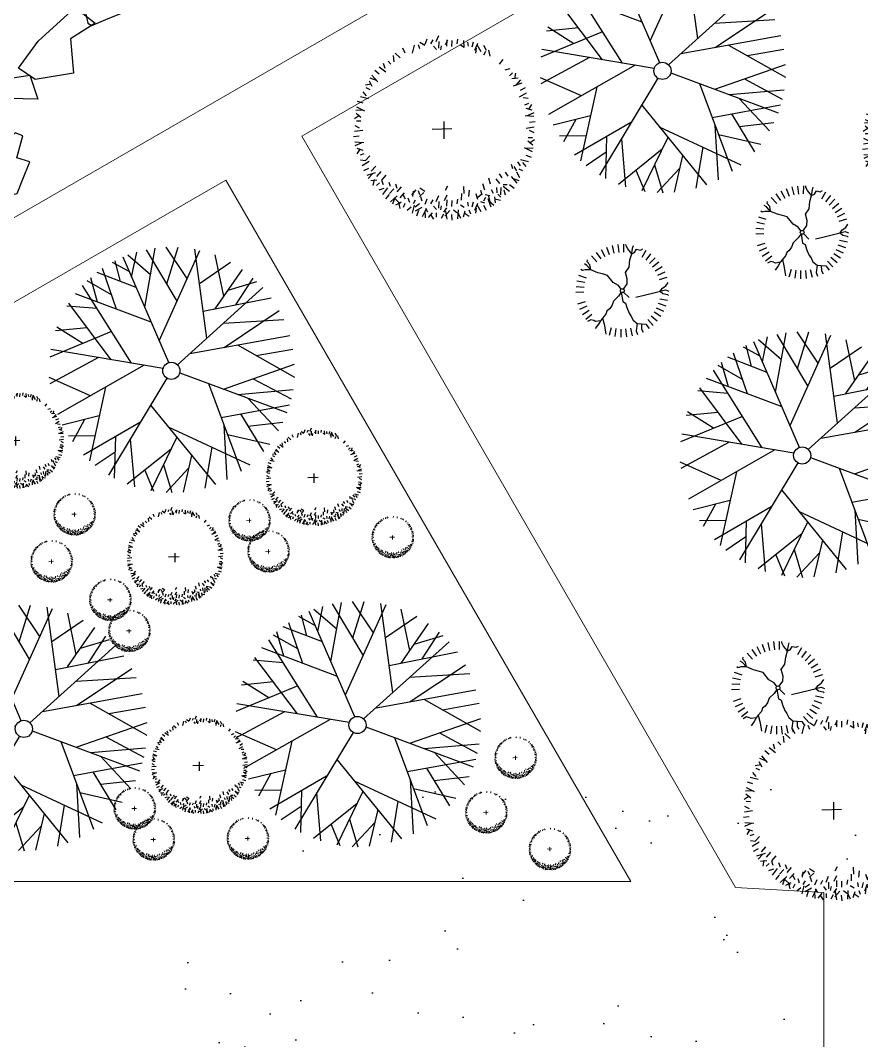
# Model space of a CAD drawing. Header units: millimetres. Extents: x 216896 to 446004, y 63591 to 243769.
# Drawn here: x 386472 to 394280, y 134568 to 144036 of the extents above; entities that cross this region are included whole.
import ezdxf

# ---------------------------------------------------------------- set-up
doc = ezdxf.new("R2010")
doc.units = ezdxf.units.MM
doc.layers.add('green', color=7, linetype='Continuous', true_color=0x45e718)
doc.layers.add('trees', color=7, linetype='Continuous', true_color=0x547000)
doc.layers.add('line pedestr', color=7, linetype='Continuous', lineweight=5, true_color=0x1c1c1c)
doc.layers.add('trees 2', color=7, linetype='Continuous', lineweight=5, true_color=0x91c200)

# ---------------------------------------------------------------- blocks, each defined once
blk = doc.blocks.new('A$C19F01AD3')
at = {"color": 0}
for p, q in [((-0.108, 0.7723), (-0.021, 0.9474)), ((0.0363, 0.7514), (-0.0938, 0.9425)), ((-0.071, 0.5232), (0.1249, 0.9402)), ((0.181, 0.5052), (0.0552, 0.9465)), ((-0.0951, 0.6858), (-0.3546, 0.876)), ((-0.2838, 0.5658), (-0.306, 0.8946)), ((-0.115, 0.8195), (-0.2202, 0.9202)), ((-0.1988, 0.7618), (-0.1968, 0.9257)), ((-0.0031, 0.0658), (-0.1325, 0.9375)), ((0.1385, 0.654), (0.2952, 0.9022)), ((0.301, 0.652), (0.208, 0.9258)), ((-0.2806, 0.1368), (-0.4886, 0.8076)), ((-0.2916, 0.6819), (-0.4443, 0.8332)), ((-0.4103, 0.6563), (-0.4126, 0.8497)), ((-0.03, 0.2473), (0.4513, 0.8357)), ((0.3268, 0.1707), (0.4151, 0.8542)), ((-0.4229, 0.2018), (-0.6254, 0.7049)), ((-0.0528, 0.4005), (-0.5569, 0.7611)), ((0.5367, 0.4481), (0.5546, 0.7713)), ((-0.4267, 0.6081), (-0.6446, 0.6871)), ((0.3812, 0.5917), (0.6555, 0.6877)), ((-0.6028, 0.3777), (-0.7624, 0.5507)), ((0.4472, 0.3719), (0.7276, 0.6108)), ((-0.5373, 0.486), (-0.7796, 0.5255)), ((0.5807, 0.4856), (0.8119, 0.4929)), ((0.6097, 0.3613), (0.7917, 0.5249)), ((-0.365, 0.4089), (-0.8738, 0.3422)), ((-0.0562, 0.0344), (-0.8508, 0.3971)), ((0.0573, 0.0325), (0.8437, 0.4357)), ((0.3536, 0.3779), (0.8849, 0.3435)), ((-0.5139, 0.2433), (-0.9254, 0.1458)), ((0.4811, 0.2498), (0.9352, 0.1575)), ((-0.6488, -0.0235), (-0.9173, 0.1921)), ((0.4377, 0.069), (0.9199, 0.2325)), ((-0.1907, 0.0958), (-0.9302, -0.0968)), ((0.172, 0.0913), (0.9473, 0.0262)), ((-0.5188, 0.0103), (-0.7855, -0.5045)), ((0.542, 0.0602), (0.8997, -0.2902)), ((-0.0477, -0.0455), (-0.672, -0.6476)), ((0.0581, -0.031), (0.7736, -0.5391)), ((0.6596, -0.055), (0.9435, -0.0799)), ((-0.6229, -0.1906), (-0.9163, -0.1848)), ((-0.7388, -0.1883), (-0.8739, -0.3298)), ((-0.222, -0.2136), (0.1006, -0.9308)), ((0.2499, -0.1672), (0.3177, -0.8824)), ((0.3513, -0.2392), (0.9255, -0.1961)), ((0.592, -0.2211), (0.8318, -0.4462)), ((-0.6952, -0.3301), (-0.8913, -0.2802)), ((0.4467, -0.307), (0.8642, -0.3812)), ((-0.3305, -0.3182), (-0.818, -0.4501)), ((-0.5445, -0.3761), (-0.6362, -0.6828)), ((0.5127, -0.3538), (0.6746, -0.6569)), ((-0.4398, -0.4237), (-0.5037, -0.7859)), ((-0.1346, -0.408), (0.3943, -0.8517)), ((0.2761, -0.4442), (0.8082, -0.4868)), ((0.4264, -0.4562), (0.5216, -0.7817)), ((-0.5789, -0.4913), (-0.7533, -0.5512)), ((-0.0916, -0.5036), (-0.3906, -0.8481)), ((0.282, -0.5056), (0.1962, -0.9162)), ((-0.1578, -0.5799), (-0.5512, -0.7532)), ((0.2893, -0.5824), (0.5833, -0.7377)), ((0.4576, -0.5627), (0.7241, -0.6029)), ((-0.393, -0.6835), (-0.3705, -0.8571)), ((-0.2452, -0.6806), (-0.2392, -0.9032)), ((-0.0184, -0.6664), (-0.1536, -0.922)), ((0.1476, -0.6448), (0.0156, -0.9355)), ((-0.0657, -0.756), (-0.2808, -0.8909))]:
    blk.add_line(p, q, dxfattribs=at)
blk.add_circle((0, 0), 0.0659, dxfattribs=at)
blk = doc.blocks.new('arber')
at = {"layer": 'trees 2'}
for p, q in [((-0.0339, 0.1791), (-0.0366, 0.1912)), ((-0.0166, 0.1809), (-0.0127, 0.1912)), ((-0.001, 0.1805), (-0.002, 0.1896)), ((0.0026, 0.1946), (0.0112, 0.1849)), ((-0.1501, 0.0986), (-0.1605, 0.1052)), ((-0.1365, 0.1044), (-0.1519, 0.113)), ((-0.1391, 0.112), (-0.1436, 0.1221)), ((-0.1352, 0.1353), (-0.1223, 0.1346)), ((-0.1277, 0.1228), (-0.1348, 0.1285)), ((-0.1251, 0.1422), (-0.1221, 0.1291)), ((-0.1219, 0.1481), (-0.1095, 0.1393)), ((-0.1075, 0.1347), (-0.1159, 0.152)), ((-0.1, 0.1504), (-0.1071, 0.1605)), ((-0.0852, 0.1506), (-0.0962, 0.1644)), ((-0.0847, 0.1586), (-0.085, 0.1696)), ((-0.0701, 0.1643), (-0.0745, 0.1723)), ((-0.0603, 0.1811), (-0.0625, 0.1679)), ((-0.055, 0.1854), (-0.0469, 0.1725)), ((0.0548, 0.1754), (0.0623, 0.1834)), ((0.0947, 0.1733), (0.0913, 0.1585)), ((0.1186, 0.143), (0.1287, 0.1475)), ((0.1294, 0.1316), (0.1352, 0.1387)), ((0.1419, 0.1391), (0.1412, 0.1262)), ((0.1571, 0.1039), (0.1672, 0.111)), ((-0.1907, -0.004), (-0.181, 0.0046)), ((-0.1903, 0.0144), (-0.1754, 0.017)), ((-0.1707, 0.0151), (-0.1889, 0.0214)), ((-0.1765, 0.0316), (-0.1887, 0.0337)), ((-0.1884, 0.0079), (-0.177, 0.0008)), ((-0.1661, 0.0421), (-0.1837, 0.0441)), ((-0.1715, 0.0482), (-0.1795, 0.0557)), ((-0.1768, 0.0711), (-0.1646, 0.0754)), ((-0.1651, 0.0625), (-0.1739, 0.065)), ((-0.1701, 0.0813), (-0.1623, 0.0704)), ((-0.1694, 0.0881), (-0.1546, 0.0847)), ((-0.151, 0.0812), (-0.1654, 0.0939)), ((0.0208, -0.0049), (-0.0208, 0.0049)), ((0.0081, 0.0149), (-0.0015, -0.0208)), ((0.1652, 0.0886), (0.1762, 0.0889)), ((0.1709, 0.074), (0.1789, 0.0784)), ((0.1741, 0.0507), (0.1933, 0.0519)), ((0.1878, 0.0642), (0.1745, 0.0664)), ((0.192, 0.0589), (0.1792, 0.0508)), ((0.1852, 0.0761), (0.1796, 0.0644)), ((0.1802, 0.0241), (0.1973, 0.029)), ((0.1858, 0.0378), (0.1978, 0.0405)), ((0.1871, 0.0049), (0.1962, 0.0059)), ((0.1875, 0.0205), (0.1978, 0.0166)), ((0.2012, 0.0013), (0.1915, -0.0073)), ((-0.177, -0.0232), (-0.1873, -0.0193)), ((-0.1752, -0.0405), (-0.1873, -0.0432)), ((-0.1697, -0.0268), (-0.1868, -0.0317)), ((-0.1766, -0.0076), (-0.1857, -0.0086)), ((-0.1636, -0.0535), (-0.1828, -0.0547)), ((-0.1815, -0.0616), (-0.1686, -0.0536)), ((-0.1654, -0.0151), (-0.1773, -0.0228)), ((-0.1772, -0.0669), (-0.164, -0.0691)), ((-0.1747, -0.0788), (-0.1691, -0.0672)), ((-0.159, -0.04), (-0.1709, -0.0477)), ((-0.1604, -0.0767), (-0.1684, -0.0811)), ((-0.1547, -0.0913), (-0.1657, -0.0916)), ((-0.1514, -0.0543), (-0.1633, -0.0621)), ((-0.1467, -0.0918), (-0.1605, -0.1028)), ((-0.1427, -0.0648), (-0.1546, -0.0726)), ((-0.1546, -0.0726), (-0.1539, -0.0823)), ((-0.1403, -0.0805), (-0.1397, -0.0902)), ((-0.1276, -0.088), (-0.1269, -0.0977)), ((0.1615, -0.0839), (0.1759, -0.0966)), ((0.1799, -0.0908), (0.1651, -0.0874)), ((0.1807, -0.0841), (0.1728, -0.0731)), ((0.1873, -0.0739), (0.1751, -0.0781)), ((0.1756, -0.0652), (0.1844, -0.0678)), ((0.1767, -0.0448), (0.1943, -0.0468)), ((0.1812, -0.0178), (0.1994, -0.0241)), ((0.182, -0.0509), (0.19, -0.0584)), ((0.2009, -0.0171), (0.1859, -0.0197)), ((0.187, -0.0343), (0.1992, -0.0364)), ((0.1989, -0.0106), (0.1875, -0.0035)), ((-0.1465, -0.1066), (-0.1566, -0.1137)), ((-0.1308, -0.1141), (-0.1481, -0.1226)), ((-0.1334, -0.0974), (-0.1453, -0.1051)), ((-0.1442, -0.1285), (-0.1354, -0.1161)), ((-0.1383, -0.1318), (-0.1252, -0.1287)), ((-0.1314, -0.1418), (-0.1307, -0.1289)), ((-0.1171, -0.0976), (-0.129, -0.1054)), ((-0.1144, -0.112), (-0.1263, -0.1197)), ((-0.1189, -0.1343), (-0.1246, -0.1415)), ((-0.1081, -0.1457), (-0.1182, -0.1502)), ((-0.1095, -0.1242), (-0.1088, -0.134)), ((-0.1005, -0.1431), (-0.1091, -0.1586)), ((-0.0955, -0.1334), (-0.1022, -0.1398)), ((-0.0859, -0.1524), (-0.1017, -0.1564)), ((-0.0947, -0.1567), (-0.1013, -0.1671)), ((-0.0882, -0.1122), (-0.1001, -0.1199)), ((-0.0884, -0.1435), (-0.0993, -0.1474)), ((-0.0773, -0.1576), (-0.09, -0.172)), ((-0.0728, -0.1218), (-0.0843, -0.1282)), ((-0.0842, -0.176), (-0.0808, -0.1612)), ((-0.0828, -0.1287), (-0.0821, -0.1384)), ((-0.0786, -0.1557), (-0.076, -0.1646)), ((-0.0704, -0.1374), (-0.0781, -0.1477)), ((-0.0774, -0.1768), (-0.0665, -0.1689)), ((-0.0672, -0.1834), (-0.0715, -0.1712)), ((-0.0585, -0.142), (-0.0655, -0.1497)), ((-0.0586, -0.1717), (-0.0611, -0.1805)), ((-0.0605, -0.1556), (-0.0565, -0.1645)), ((-0.0446, -0.137), (-0.0531, -0.1483)), ((-0.0443, -0.1781), (-0.0518, -0.1861)), ((-0.047, -0.1492), (-0.0511, -0.1628)), ((-0.0442, -0.1594), (-0.0483, -0.1677)), ((-0.0341, -0.1665), (-0.043, -0.1739)), ((-0.0287, -0.174), (-0.0422, -0.1831)), ((-0.0382, -0.1728), (-0.0402, -0.1904)), ((-0.0268, -0.1407), (-0.0355, -0.1507)), ((-0.0291, -0.1499), (-0.0333, -0.1635)), ((-0.0277, -0.1831), (-0.0298, -0.1953)), ((-0.0192, -0.1546), (-0.0229, -0.1668)), ((-0.0207, -0.1746), (-0.0152, -0.1821)), ((-0.0112, -0.1773), (-0.0175, -0.1955)), ((-0.0105, -0.197), (-0.0131, -0.182)), ((-0.0065, -0.1548), (-0.0104, -0.1644)), ((-0.004, -0.195), (0.0031, -0.1836)), ((-0.0037, -0.1682), (0.0031, -0.1753)), ((0.0079, -0.1973), (-0.0007, -0.1876)), ((0.0049, -0.1453), (0.0007, -0.1589)), ((0.0115, -0.1832), (0.0125, -0.1923)), ((0.0129, -0.1663), (0.0119, -0.1755)), ((0.0229, -0.1428), (0.0182, -0.1551)), ((0.0248, -0.1695), (0.019, -0.1795)), ((0.0325, -0.1746), (0.0229, -0.1878)), ((0.0271, -0.1836), (0.0232, -0.1939)), ((0.0307, -0.1763), (0.0356, -0.1934)), ((0.0347, -0.1532), (0.0354, -0.166)), ((0.0402, -0.1725), (0.0479, -0.1777)), ((0.0444, -0.1819), (0.0471, -0.1939)), ((0.0468, -0.1491), (0.0464, -0.1594)), ((0.054, -0.1607), (0.0628, -0.165)), ((0.0542, -0.1363), (0.0549, -0.1505)), ((0.0574, -0.1702), (0.0586, -0.1894)), ((0.0655, -0.1881), (0.0575, -0.1753)), ((0.0689, -0.1533), (0.0712, -0.1622)), ((0.0702, -0.1277), (0.07, -0.1409)), ((0.0708, -0.1839), (0.073, -0.1706)), ((0.0827, -0.1813), (0.0711, -0.1757)), ((0.0812, -0.1521), (0.0792, -0.1635)), ((0.0806, -0.167), (0.085, -0.175)), ((0.085, -0.1335), (0.09, -0.1452)), ((0.0902, -0.1544), (0.0857, -0.17)), ((0.0948, -0.1255), (0.098, -0.1354)), ((0.0952, -0.1613), (0.0955, -0.1723)), ((0.0957, -0.1533), (0.1067, -0.1672)), ((0.0967, -0.1497), (0.1057, -0.1519)), ((0.1081, -0.1249), (0.1113, -0.1348)), ((0.1105, -0.1532), (0.1176, -0.1633)), ((0.118, -0.1374), (0.1265, -0.1547)), ((0.1324, -0.1508), (0.12, -0.1421)), ((0.1248, -0.1119), (0.1255, -0.1217)), ((0.1295, -0.1184), (0.1327, -0.1283)), ((0.1357, -0.1449), (0.1326, -0.1318)), ((0.1457, -0.138), (0.1328, -0.1373)), ((0.1382, -0.1255), (0.1454, -0.1313)), ((0.1399, -0.1102), (0.1431, -0.1201)), ((0.147, -0.1071), (0.1625, -0.1157)), ((0.1496, -0.1147), (0.1541, -0.1248)), ((0.1606, -0.1013), (0.171, -0.1079))]:
    blk.add_line(p, q, dxfattribs=at)
blk = doc.blocks.new('arbor2')
at = {"color": 0}
for p, q in [((-0.1458, 0.4137), (-0.1508, 0.3835)), ((-0.1338, 0.4234), (-0.1154, 0.3942)), ((-0.0858, 0.4092), (-0.0919, 0.4366)), ((-0.0337, 0.4362), (-0.0532, 0.4009)), ((-0.0109, 0.4122), (-0.0132, 0.4328)), ((-0.0029, 0.4442), (0.0167, 0.4223)), ((0.0347, 0.449), (0.0173, 0.4257)), ((0.0617, 0.4386), (0.0458, 0.4212)), ((0.0573, 0.4078), (0.0663, 0.3875)), ((0.0933, 0.45), (0.0739, 0.4243)), ((0.0879, 0.4222), (0.0785, 0.3914)), ((0.1157, 0.4006), (0.1329, 0.4188)), ((0.1285, 0.4207), (0.1191, 0.3898)), ((0.151, 0.41), (0.1426, 0.3821)), ((0.1799, 0.4095), (0.171, 0.3876)), ((-0.236, 0.3439), (-0.2521, 0.3669)), ((-0.2024, 0.3442), (-0.2274, 0.3757)), ((-0.2012, 0.3625), (-0.2019, 0.3875)), ((-0.168, 0.3753), (-0.178, 0.3935)), ((0.0942, 0.399), (0.085, 0.3801)), ((0.1863, 0.379), (0.2017, 0.363)), ((0.2064, 0.3959), (0.1988, 0.3623)), ((0.224, 0.3833), (0.2218, 0.3625)), ((0.2511, 0.3761), (0.2379, 0.3535)), ((0.2685, 0.3644), (0.2468, 0.3344)), ((0.2644, 0.3606), (0.2755, 0.3218)), ((-0.3159, 0.3095), (-0.2866, 0.3078)), ((-0.2931, 0.3251), (-0.2862, 0.2953)), ((-0.2858, 0.3386), (-0.2576, 0.3187)), ((-0.253, 0.3081), (-0.2722, 0.3474)), ((0.2563, 0.3441), (0.2475, 0.3207)), ((0.2854, 0.3011), (0.2984, 0.3174)), ((0.2956, 0.348), (0.3018, 0.3206)), ((0.3137, 0.3181), (0.3121, 0.2887)), ((-0.3188, 0.2393), (-0.3541, 0.2588)), ((-0.3248, 0.2566), (-0.335, 0.2794)), ((-0.299, 0.2812), (-0.3152, 0.2941)), ((0.3481, 0.2381), (0.3711, 0.2543)), ((-0.3938, 0.2022), (-0.3601, 0.1945)), ((-0.3518, 0.1866), (-0.3846, 0.2155)), ((-0.3498, 0.2261), (-0.3735, 0.2411)), ((0.3667, 0.2034), (0.3918, 0.2041)), ((-0.4105, 0.1637), (-0.3827, 0.1734)), ((-0.3954, 0.1869), (-0.3776, 0.162)), ((0.3796, 0.1701), (0.3978, 0.1802)), ((0.4179, 0.1479), (0.3878, 0.1529)), ((0.4122, 0.175), (0.3995, 0.1485)), ((-0.3863, 0.0977), (-0.4263, 0.1023)), ((-0.3984, 0.1115), (-0.4166, 0.1287)), ((-0.384, 0.1441), (-0.4039, 0.1498)), ((0.3869, 0.1173), (0.4305, 0.1201)), ((0.4276, 0.136), (0.3984, 0.1176)), ((-0.3966, 0.0364), (-0.438, 0.0506)), ((-0.4098, 0.0738), (-0.4375, 0.0785)), ((0.4008, 0.0568), (0.4396, 0.0679)), ((0.4134, 0.0879), (0.4408, 0.0941)), ((-0.442, -0.0071), (-0.4201, 0.0125)), ((-0.4413, 0.0348), (-0.4073, 0.0406)), ((-0.4369, 0.02), (-0.411, 0.0039)), ((0.0385, -0.0091), (-0.056, 0.0132)), ((0.0096, 0.0359), (-0.0121, -0.0451)), ((0.4164, 0.0131), (0.4371, 0.0154)), ((0.4173, 0.0487), (0.4407, 0.0398)), ((0.4484, 0.005), (0.4265, -0.0145)), ((-0.4109, -0.0507), (-0.4343, -0.0419)), ((-0.41, -0.0152), (-0.4307, -0.0174)), ((-0.3846, -0.0322), (-0.4117, -0.0497)), ((0.403, -0.0385), (0.4444, -0.0527)), ((0.4477, -0.0369), (0.4137, -0.0427)), ((0.4433, -0.0221), (0.4174, -0.006)), ((-0.407, -0.09), (-0.4344, -0.0962)), ((-0.3944, -0.0588), (-0.4332, -0.0699)), ((-0.37, -0.0888), (-0.3971, -0.1064)), ((0.3927, -0.0998), (0.4327, -0.1044)), ((0.4162, -0.0758), (0.4439, -0.0806)), ((-0.3805, -0.1194), (-0.4241, -0.1222)), ((-0.4212, -0.138), (-0.392, -0.1196)), ((-0.4115, -0.15), (-0.3814, -0.155)), ((-0.3527, -0.1214), (-0.3797, -0.139)), ((-0.333, -0.1453), (-0.3601, -0.1628)), ((0.3904, -0.1461), (0.4103, -0.1519)), ((0.4048, -0.1136), (0.423, -0.1307)), ((-0.4058, -0.177), (-0.3931, -0.1506)), ((-0.3732, -0.1722), (-0.3914, -0.1822)), ((-0.3601, -0.1628), (-0.3586, -0.185)), ((-0.3277, -0.1808), (-0.3262, -0.203)), ((-0.2987, -0.1979), (-0.2972, -0.22)), ((0.3582, -0.1886), (0.391, -0.2176)), ((0.4002, -0.2043), (0.3665, -0.1966)), ((0.4018, -0.1889), (0.384, -0.1641)), ((0.4169, -0.1658), (0.3891, -0.1755)), ((-0.3603, -0.2054), (-0.3854, -0.2062)), ((-0.342, -0.2066), (-0.3736, -0.2317)), ((-0.3417, -0.2402), (-0.3647, -0.2564)), ((-0.3119, -0.2192), (-0.3389, -0.2368)), ((-0.2748, -0.2198), (-0.3019, -0.2374)), ((-0.1885, -0.2484), (-0.1689, -0.2704)), ((0.3091, -0.2484), (0.3163, -0.2709)), ((0.3252, -0.2413), (0.3605, -0.2609)), ((0.3562, -0.2282), (0.3799, -0.2432)), ((-0.306, -0.2572), (-0.3453, -0.2765)), ((-0.3365, -0.29), (-0.3165, -0.2618)), ((-0.3229, -0.2974), (-0.2932, -0.2904)), ((-0.3194, -0.2693), (-0.301, -0.2985)), ((-0.3073, -0.3202), (-0.3057, -0.2908)), ((-0.2687, -0.2525), (-0.2957, -0.27)), ((-0.2713, -0.2835), (-0.2775, -0.2561)), ((-0.2575, -0.2803), (-0.256, -0.3024)), ((-0.2092, -0.2529), (-0.2363, -0.2705)), ((-0.2321, -0.2796), (-0.2232, -0.2562)), ((-0.1741, -0.2747), (-0.2004, -0.2894)), ((-0.1965, -0.2804), (-0.1988, -0.2598)), ((-0.1969, -0.2903), (-0.1954, -0.3124)), ((-0.0699, -0.2921), (-0.0527, -0.2739)), ((0.0208, -0.2967), (0.0132, -0.3304)), ((0.1508, -0.2882), (0.1504, -0.3182)), ((0.2068, -0.2831), (0.214, -0.3055)), ((0.2369, -0.2818), (0.2441, -0.3043)), ((0.2749, -0.2523), (0.2764, -0.2744)), ((0.2856, -0.2669), (0.2928, -0.2894)), ((0.2995, -0.3272), (0.2926, -0.2974)), ((0.3054, -0.2832), (0.3216, -0.2962)), ((0.3312, -0.2587), (0.3414, -0.2815)), ((-0.279, -0.3032), (-0.292, -0.3194)), ((-0.2545, -0.329), (-0.2773, -0.3393)), ((-0.2371, -0.3231), (-0.2566, -0.3583)), ((-0.2259, -0.3012), (-0.241, -0.3157)), ((-0.2039, -0.3443), (-0.2399, -0.3533)), ((-0.2097, -0.3241), (-0.2344, -0.333)), ((-0.1688, -0.3103), (-0.1862, -0.3335)), ((-0.1418, -0.3206), (-0.1576, -0.3381)), ((-0.1101, -0.3092), (-0.1295, -0.335)), ((-0.1155, -0.337), (-0.1249, -0.3678)), ((-0.0697, -0.3177), (-0.0893, -0.3405)), ((-0.075, -0.3386), (-0.0844, -0.3694)), ((-0.0525, -0.3493), (-0.0609, -0.3771)), ((-0.0235, -0.3498), (-0.0325, -0.3716)), ((0.0023, -0.3282), (-0.0072, -0.3591)), ((0.0432, -0.3224), (0.0325, -0.3505)), ((0.0702, -0.3462), (0.0718, -0.3752)), ((0.0975, -0.3367), (0.0966, -0.3603)), ((0.1144, -0.3076), (0.1161, -0.3399)), ((0.1479, -0.3462), (0.153, -0.3666)), ((0.1758, -0.3437), (0.1712, -0.3695)), ((0.1843, -0.3013), (0.1958, -0.328)), ((0.1962, -0.3488), (0.186, -0.3844)), ((0.2088, -0.3463), (0.2338, -0.3778)), ((0.211, -0.3382), (0.2314, -0.3432)), ((0.2424, -0.346), (0.2586, -0.3689)), ((0.2594, -0.3102), (0.2786, -0.3495)), ((0.2922, -0.3407), (0.264, -0.3208)), ((-0.224, -0.354), (-0.239, -0.3777)), ((-0.1844, -0.356), (-0.2133, -0.3889)), ((-0.2, -0.398), (-0.1924, -0.3643)), ((-0.1873, -0.3518), (-0.1816, -0.372)), ((-0.1847, -0.3996), (-0.1599, -0.3818)), ((-0.1616, -0.4147), (-0.1713, -0.387)), ((-0.1419, -0.3882), (-0.1477, -0.4082)), ((-0.1461, -0.3515), (-0.1371, -0.3717)), ((-0.1093, -0.3603), (-0.1184, -0.3791)), ((-0.0862, -0.3763), (-0.1064, -0.3931)), ((-0.0739, -0.3933), (-0.1046, -0.414)), ((-0.0956, -0.3905), (-0.1001, -0.4305)), ((-0.0557, -0.3947), (-0.0434, -0.4117)), ((-0.0343, -0.4008), (-0.0484, -0.4422)), ((-0.0171, -0.3802), (-0.0017, -0.3962)), ((0.0205, -0.3759), (0.0184, -0.3968)), ((0.0477, -0.3831), (0.0345, -0.4058)), ((0.0651, -0.3948), (0.0433, -0.4248)), ((0.061, -0.3987), (0.0721, -0.4374)), ((0.0753, -0.3657), (0.0981, -0.3554)), ((0.0826, -0.3899), (0.1, -0.4017)), ((0.0998, -0.3915), (0.1128, -0.3753)), ((0.114, -0.3632), (0.1339, -0.3729)), ((0.1216, -0.3847), (0.1243, -0.4284)), ((0.1402, -0.4254), (0.1218, -0.3962)), ((0.1281, -0.3745), (0.1265, -0.4039)), ((0.1522, -0.4157), (0.1572, -0.3856)), ((0.1792, -0.41), (0.1527, -0.3973)), ((0.1744, -0.3774), (0.1844, -0.3956)), ((0.2076, -0.3646), (0.2083, -0.3896)), ((-0.1093, -0.4026), (-0.1265, -0.4208)), ((-0.0716, -0.4141), (-0.0764, -0.4417)), ((-0.0327, -0.4456), (-0.0385, -0.4115)), ((-0.0179, -0.4412), (-0.0017, -0.4152)), ((0.0093, -0.4463), (-0.0103, -0.4243)), ((0.0173, -0.4143), (0.0196, -0.4349)), ((0.0529, -0.4151), (0.044, -0.4385)), ((0.0922, -0.4112), (0.0983, -0.4386))]:
    blk.add_line(p, q, dxfattribs=at)
blk = doc.blocks.new('BRANCHO1', base_point=(16.66, 36.12))
for p, q in [((16.573, 36.1498), (16.6363, 36.2083)), ((16.6363, 36.2083), (16.6707, 36.1837)), ((16.7024, 36.1683), (16.6909, 36.2022)), ((16.6909, 36.2022), (16.7311, 36.2022)), ((16.7311, 36.2022), (16.7283, 36.1621)), ((16.6707, 36.1837), (16.619, 36.1683)), ((16.619, 36.1683), (16.6449, 36.1344)), ((16.6622, 36.1529), (16.7024, 36.1683)), ((16.7283, 36.1621), (16.688, 36.1375)), ((16.5817, 36.1159), (16.573, 36.1498)), ((16.6449, 36.1344), (16.6622, 36.1529)), ((16.5989, 36.1313), (16.5817, 36.1159)), ((16.6219, 36.1344), (16.5989, 36.1313)), ((16.642, 36.1067), (16.6219, 36.1344)), ((16.688, 36.1375), (16.688, 36.1005)), ((16.6851, 36.0944), (16.642, 36.1067)), ((16.688, 36.1005), (16.6851, 36.0944))]:
    blk.add_line(p, q)
blk = doc.blocks.new('BRANCHO2', base_point=(16.83, 36.07))
for p, q in [((16.7826, 36.0972), (16.8244, 36.1012)), ((16.7857, 36.0721), (16.7826, 36.0972)), ((16.8244, 36.1012), (16.8867, 36.0942)), ((16.8867, 36.0942), (16.8887, 36.0624)), ((16.8235, 36.041), (16.7857, 36.0721)), ((16.8534, 36.0726), (16.8235, 36.041)), ((16.8887, 36.0624), (16.8534, 36.0726))]:
    blk.add_line(p, q)
blk = doc.blocks.new('BRANCHO3', base_point=(16.71, 35.96))
for p, q in [((16.6899, 36.0349), (16.6698, 36.0256)), ((16.6956, 36.0318), (16.6899, 36.0349)), ((16.6927, 36.0165), (16.6956, 36.0318)), ((16.7301, 36.0288), (16.71, 36.0165)), ((16.7387, 36.0226), (16.7301, 36.0288)), ((16.6698, 36.0256), (16.687, 36.001)), ((16.71, 36.0165), (16.6927, 36.0165)), ((16.7243, 35.9979), (16.7387, 36.0226)), ((16.687, 36.001), (16.7014, 35.9918)), ((16.6554, 35.9949), (16.6554, 35.9795)), ((16.6841, 35.9887), (16.6554, 35.9949)), ((16.7014, 35.9918), (16.6841, 35.9887)), ((16.7387, 35.9887), (16.7243, 35.9979)), ((16.7243, 35.9702), (16.7387, 35.9887)), ((16.6554, 35.9795), (16.6812, 35.9733)), ((16.6812, 35.9733), (16.6927, 35.9702)), ((16.6927, 35.9702), (16.7071, 35.9548)), ((16.7128, 35.9548), (16.7243, 35.9702)), ((16.7071, 35.9548), (16.7128, 35.9548))]:
    blk.add_line(p, q)
blk = doc.blocks.new('A$C1C0644A9')
at = {"color": 0, "linetype": 'ByBlock', "xscale": 12, "yscale": 12, "zscale": 12}
for name, p in [('BRANCHO1', (3.93, -2.38)), ('BRANCHO2', (3.93, -3.34)), ('BRANCHO3', (3.93, -4.66))]:
    blk.add_blockref(name, p, dxfattribs=at)
for name, p, rotation in [('BRANCHO3', (5.73, -2.5), 315.0000000000102), ('BRANCHO2', (5.13, -2.86), 33.69006752598449)]:
    blk.add_blockref(name, p, dxfattribs=dict(at, rotation=rotation))

msp = doc.modelspace()

# ---------------------------------------------------------------- hatches: boundary and pattern name
at = {"layer": 'trees'}
h = msp.add_hatch(dxfattribs=at)
h.set_pattern_fill('AR-SAND', color=256, scale=800, angle=-13.35818, style=0)
h.set_pattern_definition([(24.1418192, (-254361296.3, 15354406.2), (307.104099, 1511.3975627), [0, -1216, 0, -1360, 0, -1300]), (354.1418192, (-254361296.3, 15354406.2), (1899.13399, 1869.525503), [0, -656, 0, -1096, 0, -420]), (314.1418192, (-254362253.6, 15354633.5), (2424.956389, -571.182904), [0, -400, 0, -1440, 0, -1880]), (304.1418192, (-254362253.6, 15354633.5), (2502.057127, 127.520706), [0, -200, 0, -944, 0, -1080])])
edge = h.paths.add_edge_path()
edge.add_arc((392470.5, 131627.5), 5790.2, -13.35818, 346.64182)
h = msp.add_hatch(dxfattribs=at)
h.set_pattern_fill('AR-SAND', color=256, scale=800, angle=-13.35818, style=0)
h.set_pattern_definition([(24.1418192, (-254365702.9, 15352080.1), (307.104099, 1511.3975627), [0, -1216, 0, -1360, 0, -1300]), (354.1418192, (-254365702.9, 15352080), (1899.13399, 1869.525503), [0, -656, 0, -1096, 0, -420]), (314.1418192, (-254366660.3, 15352307.4), (2424.956389, -571.182904), [0, -400, 0, -1440, 0, -1880]), (304.1418192, (-254366660.3, 15352307.4), (2502.057127, 127.520706), [0, -200, 0, -944, 0, -1080])])
edge = h.paths.add_edge_path()
edge.add_arc((388063.9, 129301.4), 5790.2, -13.35818, 346.64182)

# ---------------------------------------------------------------- linework, layer by layer
at = {"layer": 'green'}
for p, q in [((393484.2, 142425.7), (393527.4, 142364.6)), ((393530.6, 142453.4), (393565.8, 142387.4)), ((393580.2, 142475.1), (393606.9, 142405.2)), ((393632.2, 142490.4), (393649.8, 142417.7)), ((393685.6, 142499.1), (393694, 142424.7)), ((393739.7, 142501), (393738.7, 142426.2)), ((393763, 142487.1), (393762, 142499.8)), ((393778.7, 142457.9), (393763, 142487.1)), ((393814.8, 142412.8), (393778.7, 142457.9)), ((393799, 142356.5), (393814.8, 142412.8)), ((393814.8, 142412.8), (393823.8, 142464.6)), ((393814.8, 142412.8), (393841.8, 142424.1)), ((393823.8, 142464.6), (393831.4, 142488.5)), ((393841.8, 142424.1), (393859.8, 142455.6)), ((393859.8, 142455.6), (393895.8, 142446.6)), ((393895.8, 142446.6), (393917.2, 142457.3)), ((393945.8, 142441.9), (393908.9, 142376.8)), ((393990.7, 142411.7), (393945.9, 142351.7)), ((393398.2, 142304.7), (393375.9, 142319.1)), ((393402.8, 142336.2), (393405.8, 142356.7)), ((393427.5, 142309.2), (393402.8, 142336.2)), ((393441.5, 142392.4), (393492, 142337.2)), ((393792.2, 142288.9), (393799, 142356.5)), ((394031.4, 142376), (393979.5, 142322.2)), ((394067.4, 142335.6), (394009.1, 142288.6)), ((393357.7, 142257.4), (393344.2, 142266.7)), ((393382.5, 142264.1), (393357.7, 142257.4)), ((393434.3, 142264.1), (393382.5, 142264.1)), ((393434.3, 142264.1), (393398.2, 142304.7)), ((393434.3, 142264.1), (393427.5, 142309.2)), ((393499.6, 142237.1), (393434.3, 142264.1)), ((393544.6, 142225.8), (393499.6, 142237.1)), ((393589.6, 142212.3), (393544.6, 142225.8)), ((393758.5, 142239.4), (393792.2, 142288.9)), ((393774.2, 142178.5), (393758.5, 142239.4)), ((394097.9, 142290.9), (394034.3, 142251.6)), ((394122.7, 142242.8), (394054.6, 142211.8)), ((393306.8, 142162.6), (393380.1, 142147.6)), ((393321.7, 142214.6), (393392.5, 142190.6)), ((393643.7, 142144.7), (393589.6, 142212.3)), ((393690.9, 142117.7), (393643.7, 142144.7)), ((393737.9, 142084.6), (393772, 142133.5)), ((393772, 142133.5), (393774.2, 142178.5)), ((394141.2, 142191.9), (394069.8, 142169.7)), ((394132.2, 142115.5), (394151.9, 142146.7)), ((393297, 142055), (393371.7, 142058.7)), ((393298.5, 142109.1), (393373.1, 142103.4)), ((393716.9, 142084.1), (393690.9, 142117.7)), ((393717.5, 142055.7), (393690.9, 142018.6)), ((393717.5, 142055.7), (393731.5, 141969)), ((393740.2, 142057.5), (393790, 142007.3)), ((393931.8, 142027.6), (394019.6, 142050.1)), ((394019.6, 142050.1), (394127.7, 142077.2)), ((394079.5, 142065.1), (394100.7, 142092.9)), ((394079.5, 142065.1), (394105.2, 142043.4)), ((394100.7, 142092.9), (394132.2, 142115.5)), ((394105.2, 142043.4), (394145.7, 142034.4)), ((394127.7, 142077.2), (394158.8, 142064.5)), ((394145.7, 142034.4), (394156.4, 142024.7)), ((391963.1, 141948.4), (391980.8, 141875.7)), ((392016.5, 141957.1), (392025, 141882.7)), ((392070.6, 141959), (392069.7, 141884.1)), ((392093.9, 141945.1), (392092.9, 141957.8)), ((392109.7, 141915.8), (392093.9, 141945.1)), ((392154.7, 141922.6), (392162.3, 141946.5)), ((393314.3, 141948.3), (393385.8, 141970.5)), ((393645.9, 141973.6), (393630.1, 141930.8)), ((393690.9, 142018.6), (393645.9, 141973.6)), ((393731.5, 141969), (393756.2, 141955.5)), ((393756.2, 141955.5), (393769.7, 141912.7)), ((393853, 142009.6), (393931.8, 142027.6)), ((394133.9, 141925.6), (394063, 141949.7)), ((394148.8, 141977.7), (394075.5, 141992.6)), ((391772.5, 141850.3), (391823, 141795.1)), ((391815.1, 141883.7), (391858.3, 141822.6)), ((391861.6, 141911.4), (391896.8, 141845.4)), ((391911.2, 141933.1), (391937.8, 141863.2)), ((392145.7, 141870.8), (392109.7, 141915.8)), ((392129.9, 141814.5), (392145.7, 141870.8)), ((392145.7, 141870.8), (392154.7, 141922.6)), ((392145.7, 141870.8), (392172.7, 141882)), ((392172.7, 141882), (392190.7, 141913.6)), ((392190.7, 141913.6), (392226.8, 141904.6)), ((392226.8, 141904.6), (392248.1, 141915.3)), ((392276.7, 141899.9), (392239.8, 141834.8)), ((392321.6, 141869.7), (392276.9, 141809.7)), ((393332.8, 141897.4), (393400.9, 141928.4)), ((393357.6, 141849.3), (393421.3, 141888.6)), ((393388.2, 141804.7), (393446.4, 141851.6)), ((393573.9, 141851.9), (393544.6, 141815.9)), ((393585.1, 141881.2), (393573.9, 141851.9)), ((393607.6, 141901.5), (393585.1, 141881.2)), ((393630.1, 141930.8), (393607.6, 141901.5)), ((393769.7, 141912.7), (393790, 141860.9)), ((393790, 141860.9), (393810.3, 141831.6)), ((394085.2, 141829.2), (394022.5, 141870.1)), ((394112.6, 141875.9), (394045.3, 141908.6)), ((391729.2, 141762.7), (391706.9, 141777.1)), ((391765.2, 141722.1), (391729.2, 141762.7)), ((391733.7, 141794.2), (391736.7, 141814.6)), ((391758.5, 141767.2), (391733.7, 141794.2)), ((391765.2, 141722.1), (391758.5, 141767.2)), ((392089.4, 141697.3), (392123.2, 141746.9)), ((392123.2, 141746.9), (392129.9, 141814.5)), ((392362.4, 141834), (392310.4, 141780.1)), ((392398.3, 141793.6), (392340, 141746.6)), ((392428.9, 141748.9), (392365.2, 141709.6)), ((393436.5, 141800.1), (393405.7, 141783.7)), ((393463.5, 141793.4), (393436.5, 141800.1)), ((393479.3, 141784.3), (393463.5, 141793.4)), ((393506.3, 141759.6), (393477.2, 141719.4)), ((393524.3, 141791.1), (393479.3, 141784.3)), ((393524.3, 141791.1), (393506.3, 141759.6)), ((393544.6, 141815.9), (393524.3, 141791.1)), ((393544.6, 141815.9), (393558.1, 141759.6)), ((393558.1, 141759.6), (393564.9, 141725.8)), ((393810.3, 141831.6), (393828.3, 141795.6)), ((393828.3, 141795.6), (393866.5, 141764.1)), ((393866.5, 141764.1), (393857.5, 141696.5)), ((393866.5, 141764.1), (393904.8, 141761.8)), ((393904.8, 141761.8), (393947.6, 141759.6)), ((393904.8, 141761.8), (393907.1, 141712.3)), ((393947.6, 141759.6), (393978.2, 141719.3)), ((394014, 141747.9), (393963.5, 141803.1)), ((394052.2, 141786.3), (393995.1, 141834.7)), ((391652.6, 141672.6), (391723.5, 141648.5)), ((391688.7, 141715.4), (391675.1, 141724.7)), ((391713.4, 141722.1), (391688.7, 141715.4)), ((391765.2, 141722.1), (391713.4, 141722.1)), ((391830.5, 141695.1), (391765.2, 141722.1)), ((391875.5, 141683.8), (391830.5, 141695.1)), ((391920.6, 141670.3), (391875.5, 141683.8)), ((391974.6, 141602.7), (391920.6, 141670.3)), ((392105.2, 141636.5), (392089.4, 141697.3)), ((392453.6, 141700.8), (392385.5, 141669.8)), ((392472.2, 141649.9), (392400.7, 141627.7)), ((393564.9, 141725.8), (393574.6, 141667.2)), ((393609.1, 141655.7), (393628.6, 141728)), ((393661.9, 141644.1), (393672.3, 141718.2)), ((393715.9, 141639.2), (393716.8, 141714.1)), ((393769.9, 141641.1), (393761.5, 141715.5)), ((393823.4, 141649.8), (393805.7, 141722.5)), ((393857.5, 141696.5), (393869.6, 141663.1)), ((393907.1, 141712.3), (393922.2, 141685.4)), ((391629.4, 141567), (391704.1, 141561.4)), ((391637.7, 141620.5), (391711, 141605.6)), ((392021.9, 141575.7), (391974.6, 141602.7)), ((392047.9, 141542.1), (392021.9, 141575.7)), ((392068.9, 141542.6), (392102.9, 141591.5)), ((392102.9, 141591.5), (392105.2, 141636.5)), ((392431.6, 141550.9), (392463.1, 141573.5)), ((392463.1, 141573.5), (392482.9, 141604.7)), ((391627.9, 141512.9), (391702.7, 141516.7)), ((392021.9, 141476.6), (391976.8, 141431.5)), ((392048.4, 141513.7), (392021.9, 141476.6)), ((392048.4, 141513.7), (392062.4, 141427)), ((392071.2, 141515.5), (392120.9, 141465.3)), ((392184, 141467.6), (392262.8, 141485.6)), ((392262.8, 141485.6), (392350.6, 141508.1)), ((392350.6, 141508.1), (392458.6, 141535.2)), ((392410.4, 141523.1), (392431.6, 141550.9)), ((392410.4, 141523.1), (392436.1, 141501.4)), ((392436.1, 141501.4), (392476.7, 141492.4)), ((392458.6, 141535.2), (392489.7, 141522.4)), ((392476.7, 141492.4), (392487.3, 141482.6)), ((391645.3, 141406.3), (391716.7, 141428.5)), ((391663.8, 141355.4), (391731.9, 141386.4)), ((391961.1, 141388.7), (391938.6, 141359.5)), ((391976.8, 141431.5), (391961.1, 141388.7)), ((392062.4, 141427), (392087.2, 141413.5)), ((392087.2, 141413.5), (392100.7, 141370.7)), ((392100.7, 141370.7), (392120.9, 141318.9)), ((392443.5, 141333.9), (392376.2, 141366.6)), ((392464.8, 141383.6), (392393.9, 141407.7)), ((392479.7, 141435.7), (392406.4, 141450.6)), ((391688.5, 141307.3), (391752.2, 141346.6)), ((391719.1, 141262.6), (391777.4, 141309.6)), ((391875.5, 141273.9), (391855.3, 141249.1)), ((391904.8, 141309.9), (391875.5, 141273.9)), ((391875.5, 141273.9), (391889, 141217.5)), ((391916.1, 141339.2), (391904.8, 141309.9)), ((391938.6, 141359.5), (391916.1, 141339.2)), ((392120.9, 141318.9), (392141.2, 141289.6)), ((392141.2, 141289.6), (392159.2, 141253.6)), ((392383.1, 141244.3), (392326.1, 141292.7)), ((392416.1, 141287.2), (392353.5, 141328.1)), ((391767.5, 141258.1), (391736.6, 141241.6)), ((391794.5, 141251.3), (391767.5, 141258.1)), ((391810.2, 141242.3), (391794.5, 141251.3)), ((391837.3, 141217.5), (391808.2, 141177.4)), ((391855.3, 141249.1), (391810.2, 141242.3)), ((391855.3, 141249.1), (391837.3, 141217.5)), ((391889, 141217.5), (391895.8, 141183.8)), ((391895.8, 141183.8), (391905.6, 141125.2)), ((391940, 141113.7), (391959.6, 141186)), ((391992.9, 141102.1), (392003.2, 141176.2)), ((392154.3, 141107.8), (392136.6, 141180.5)), ((392159.2, 141253.6), (392197.5, 141222.1)), ((392197.5, 141222.1), (392188.5, 141154.5)), ((392197.5, 141222.1), (392235.8, 141219.8)), ((392235.8, 141219.8), (392278.5, 141217.5)), ((392235.8, 141219.8), (392238, 141170.2)), ((392278.5, 141217.5), (392309.2, 141177.3)), ((392345, 141205.9), (392294.5, 141261.1)), ((392046.8, 141097.2), (392047.8, 141172.1)), ((392100.9, 141099.1), (392092.5, 141173.5)), ((392188.5, 141154.5), (392200.5, 141121.1)), ((392238, 141170.2), (392253.1, 141143.4)), ((393356.4, 138246.5), (393383, 138176.6)), ((393408.3, 138261.8), (393426, 138189.1)), ((393461.7, 138270.5), (393470.2, 138196.1)), ((393515.8, 138272.4), (393514.9, 138197.6)), ((393539.1, 138258.5), (393538.2, 138271.2)), ((393554.9, 138229.3), (393539.1, 138258.5)), ((393599.9, 138236), (393607.6, 138259.9)), ((393217.7, 138163.8), (393268.2, 138108.6)), ((393260.3, 138197.1), (393303.5, 138136)), ((393306.8, 138224.8), (393342, 138158.8)), ((393590.9, 138184.2), (393554.9, 138229.3)), ((393575.1, 138127.9), (393590.9, 138184.2)), ((393590.9, 138184.2), (393599.9, 138236)), ((393590.9, 138184.2), (393617.9, 138195.5)), ((393617.9, 138195.5), (393635.9, 138227)), ((393635.9, 138227), (393672, 138218)), ((393672, 138218), (393693.3, 138228.7)), ((393721.9, 138213.4), (393685, 138148.3)), ((393766.8, 138183.1), (393722.1, 138123.1)), ((393807.6, 138147.5), (393755.6, 138093.6)), ((393174.4, 138076.1), (393152.1, 138090.5)), ((393210.4, 138035.5), (393174.4, 138076.1)), ((393178.9, 138107.6), (393181.9, 138128.1)), ((393203.7, 138080.6), (393178.9, 138107.6)), ((393210.4, 138035.5), (393203.7, 138080.6)), ((393534.6, 138010.8), (393568.4, 138060.3)), ((393568.4, 138060.3), (393575.1, 138127.9)), ((393843.5, 138107), (393785.2, 138060)), ((393874.1, 138062.3), (393810.4, 138023.1)), ((393097.8, 137986), (393168.7, 137962)), ((393133.9, 138028.8), (393120.3, 138038.2)), ((393158.6, 138035.5), (393133.9, 138028.8)), ((393210.4, 138035.5), (393158.6, 138035.5)), ((393275.7, 138008.5), (393210.4, 138035.5)), ((393320.7, 137997.3), (393275.7, 138008.5)), ((393365.8, 137983.7), (393320.7, 137997.3)), ((393419.8, 137916.2), (393365.8, 137983.7)), ((393550.4, 137950), (393534.6, 138010.8)), ((393898.9, 138014.2), (393830.7, 137983.2)), ((393917.4, 137963.3), (393845.9, 137941.1)), ((393074.7, 137880.5), (393149.3, 137874.8)), ((393082.9, 137934), (393156.2, 137919)), ((393467.1, 137889.1), (393419.8, 137916.2)), ((393493.1, 137855.5), (393467.1, 137889.1)), ((393514.1, 137856.1), (393548.1, 137904.9)), ((393548.1, 137904.9), (393550.4, 137950)), ((393855.6, 137836.5), (393876.8, 137864.4)), ((393876.8, 137864.4), (393908.4, 137886.9)), ((393908.4, 137886.9), (393928.1, 137918.1)), ((393073.2, 137826.4), (393147.9, 137830.1)), ((393467.1, 137790), (393422.1, 137745)), ((393493.6, 137827.1), (393467.1, 137790)), ((393493.6, 137827.1), (393507.6, 137740.5)), ((393516.4, 137828.9), (393566.1, 137778.8)), ((393629.2, 137781), (393708, 137799)), ((393708, 137799), (393795.8, 137821.6)), ((393795.8, 137821.6), (393903.9, 137848.6)), ((393855.6, 137836.5), (393881.3, 137814.8)), ((393881.3, 137814.8), (393921.9, 137805.8)), ((393903.9, 137848.6), (393934.9, 137835.9)), ((393921.9, 137805.8), (393932.5, 137796.1)), ((393090.5, 137719.7), (393161.9, 137741.9)), ((393109, 137668.9), (393177.1, 137699.8)), ((393383.8, 137672.9), (393361.3, 137652.6)), ((393406.3, 137702.2), (393383.8, 137672.9)), ((393422.1, 137745), (393406.3, 137702.2)), ((393507.6, 137740.5), (393532.4, 137727)), ((393532.4, 137727), (393545.9, 137684.2)), ((393545.9, 137684.2), (393566.1, 137632.3)), ((393888.7, 137647.3), (393821.4, 137680)), ((393910, 137697), (393839.2, 137721.1)), ((393924.9, 137749.1), (393851.6, 137764)), ((393133.7, 137620.7), (393197.4, 137660)), ((393164.3, 137576.1), (393222.6, 137623)), ((393320.7, 137587.3), (393300.5, 137562.5)), ((393350, 137623.3), (393320.7, 137587.3)), ((393320.7, 137587.3), (393334.2, 137531)), ((393361.3, 137652.6), (393350, 137623.3)), ((393566.1, 137632.3), (393586.4, 137603.1)), ((393586.4, 137603.1), (393604.4, 137567)), ((393828.3, 137557.7), (393771.3, 137606.1)), ((393861.3, 137600.6), (393798.7, 137641.5)), ((393212.7, 137571.5), (393181.8, 137555.1)), ((393239.7, 137564.8), (393212.7, 137571.5)), ((393255.4, 137555.8), (393239.7, 137564.8)), ((393282.5, 137531), (393253.4, 137490.8)), ((393300.5, 137562.5), (393255.4, 137555.8)), ((393300.5, 137562.5), (393282.5, 137531)), ((393334.2, 137531), (393341, 137497.2)), ((393341, 137497.2), (393350.8, 137438.6)), ((393385.2, 137427.2), (393404.8, 137499.4)), ((393438.1, 137415.6), (393448.4, 137489.7)), ((393492, 137410.7), (393493, 137485.5)), ((393546.1, 137412.6), (393537.7, 137486.9)), ((393599.5, 137421.2), (393581.9, 137493.9)), ((393604.4, 137567), (393642.7, 137535.5)), ((393642.7, 137535.5), (393633.7, 137467.9)), ((393642.7, 137535.5), (393681, 137533.2)), ((393681, 137533.2), (393723.7, 137531)), ((393681, 137533.2), (393683.2, 137483.7)), ((393683.2, 137483.7), (393698.3, 137456.8)), ((393723.7, 137531), (393754.4, 137490.7)), ((393790.2, 137519.3), (393739.7, 137574.5)), ((393633.7, 137467.9), (393645.7, 137434.5))]:
    msp.add_line(p, q, dxfattribs=at)
for centre in [(393727.8, 142070.1), (392058.7, 141528.1), (393503.9, 137841.5)]:
    msp.add_circle(centre, 17.7, dxfattribs=at)
at = {"layer": 'line pedestr'}
for p, q in [((378853.4, 137840.9), (398583.1, 149231.8)), ((389083.9, 142961.8), (398583.1, 148446.1)), ((393109.1, 135989.9), (389083.9, 142961.8)), ((381970.9, 138855.1), (388379.5, 142555.1)), ((392138.5, 136044.4), (388379.5, 142555.1)), ((383593.7, 136044.4), (392138.5, 136044.4)), ((393109.1, 135989.9), (393929.2, 135943.8)), ((393929.3, 135943.8), (393929.3, 114684.3))]:
    msp.add_line(p, q, dxfattribs=at)

# ---------------------------------------------------------------- block references
at = {"layer": 'green'}
for name, p, xscale, yscale, zscale, rotation in [('A$C19F01AD3', (392431.1, 143567.7), 1210.070298431674, 1210.070298431674, 1210.070298431674, 14.99999999998812), ('arbor2', (390401.4, 143026.7), 1889.019404625307, 1889.019404625307, 1889.019404625307, 14.99999999998728), ('arbor2', (395124.5, 142909.3), 1889.019404625307, 1889.019404625307, 1889.019404625307, 14.99999999998728), ('A$C19F01AD3', (387872.7, 140784.2), 1210.070298431674, 1210.070298431674, 1210.070298431674, 14.99999999998812), ('A$C19F01AD3', (393728.6, 139998), 1210.070298431674, 1210.070298431674, 1210.070298431674, 14.99999999998812), ('arbor2', (386425.6, 140137.2), 1000, 1000, 1000, 14.99999999998732), ('arbor2', (389195.8, 139792.7), 1000, 1000, 1000, 14.99999999998732), ('arber', (386969.5, 139453.2), 1000, 1000, 1000, 14.99999999998732), ('arbor2', (387904.5, 139055.3), 1000, 1000, 1000, 14.99999999998732), ('arber', (388593, 139396.7), 1000, 1000, 1000, 14.99999999998732), ('arber', (388769.7, 139108.7), 1000, 1000, 1000, 14.99999999998732), ('arber', (386756.3, 139016.4), 1000, 1000, 1000, 14.99999999998732), ('A$C19F01AD3', (386504, 137460.9), 1210.070298431674, 1210.070298431674, 1210.070298431674, 14.99999999998812), ('arber', (387301.8, 138659.2), 1000, 1000, 1000, 14.99999999998732), ('A$C19F01AD3', (389600.9, 137496.8), 1210.070298431674, 1210.070298431674, 1210.070298431674, 14.99999999998812), ('arber', (387478.5, 138371.3), 1000, 1000, 1000, 14.99999999998732), ('arbor2', (394019.6, 136709.6), 1889.019404625307, 1889.019404625307, 1889.019404625307, 14.99999999998728), ('arbor2', (388130.5, 137118.8), 1000, 1000, 1000, 14.99999999998732), ('arber', (391063, 137194.3), 1000, 1000, 1000, 14.99999999998732), ('arber', (387527.8, 136722.7), 1000, 1000, 1000, 14.99999999998732), ('arber', (390791.6, 136686.6), 1000, 1000, 1000, 14.99999999998732), ('arber', (387704.5, 136434.8), 1000, 1000, 1000, 14.99999999998732), ('arber', (388578.2, 136444.3), 1000, 1000, 1000, 14.99999999998732), ('arber', (391381.8, 136345.8), 1000, 1000, 1000, 14.99999999998732)]:
    msp.add_blockref(name, p, dxfattribs=dict(at, xscale=xscale, yscale=yscale, zscale=zscale, rotation=rotation))
at = {"layer": 'green', "lineweight": 0, "xscale": 1000, "yscale": 1000, "zscale": 1000, "rotation": 14.99999999998732}
msp.add_blockref('arber', (389923, 139240.4), dxfattribs=at)
at = {"layer": 'trees', "xscale": 615.2234675828582, "yscale": 615.2234675828582, "zscale": 615.2234675828582, "rotation": 14.99999999659651}
msp.add_blockref('A$C1C0644A9', (383333, 144606.4), dxfattribs=at)

doc.saveas('drawing.dxf')
